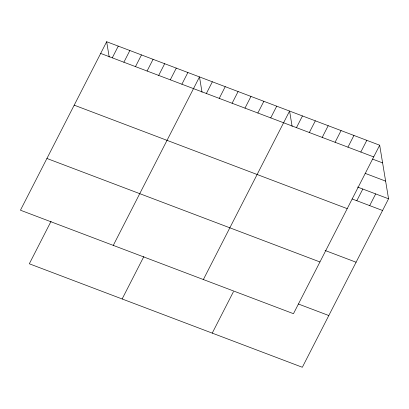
<?xml version="1.0" encoding="UTF-8"?>
<svg xmlns="http://www.w3.org/2000/svg" width="409" height="409" viewBox="0 0 409 409"><rect width="100%" height="100%" fill="white"/><g stroke="black" fill="none" stroke-linecap="round" stroke-linejoin="round"><path stroke-width="0.61" d="M106.662 41.728L20.45 210.206L293.468 313.693L379.68 145.215L106.662 41.728L109.198 57.05M112.281 57.827L118.267 46.125M123.881 62.224L129.868 50.527M51.059 221.305L29.32 263.785L302.338 367.272L388.55 198.794L379.68 145.215M135.486 66.626L141.473 54.924M147.087 71.023L153.078 59.32M158.692 75.42L164.679 63.722M170.297 79.821L176.284 68.119M181.898 84.218L187.884 72.516M113.278 245.39L199.49 76.912L202.026 92.24M206.371 93.492L212.358 81.795M219.244 98.375L225.231 86.672M122.148 298.969L143.881 256.489M232.113 103.252L238.099 91.55M244.986 108.129L250.973 96.432M257.854 113.012L263.841 101.309M270.727 117.889L276.714 106.187M203.37 279.541L289.582 111.064L292.123 126.391M296.469 127.644L302.456 115.946M309.337 132.526L315.329 120.824M212.24 333.12L233.421 291.729M322.21 137.404L328.197 125.701M335.078 142.281L341.07 130.578M347.952 147.158L353.938 135.461M360.82 152.041L366.812 140.338M356.822 200.737L362.809 189.04M369.69 205.62L375.677 193.917M100.675 53.431L373.693 156.918M372.66 159.127L382.609 162.9M365.145 173.355L385.621 181.115M357.543 187.041L388.55 198.794M352.139 198.963L382.563 210.497M74.203 105.164L347.221 208.651M325.083 250.477L356.086 262.23M46.923 158.467L319.94 261.959M298.391 304.005L328.81 315.533"/></g></svg>
